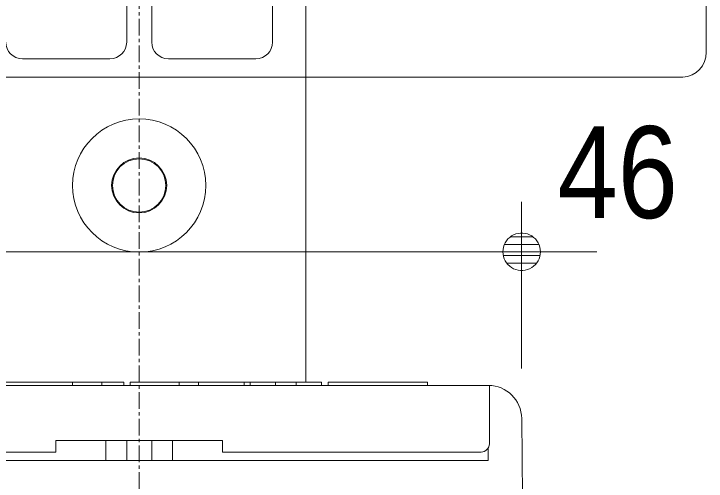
# Model space of a CAD drawing. Units: millimetres, scale not verified. Extents: x -4547 to 4547, y -2284 to 2284.
# Drawn here: x -2121.7 to -1914.1, y 1284.3 to 1424.5 of the extents above; entities that cross this region are included whole.
import ezdxf
from ezdxf.enums import TextEntityAlignment as Align

# ---------------------------------------------------------------- set-up
doc = ezdxf.new("R2010")
doc.units = ezdxf.units.MM
doc.header["$LTSCALE"] = 20
doc.linetypes.add('CHAIN1', pattern=[8, 5, -1, 1, -1])
for name, color, linetype, lineweight in [('0-0_3一般', 7, 'Continuous', 9), ('0-1_2寸法-2', 7, 'Continuous', 9), ('0-2_0', 7, 'Continuous', 9)]:
    doc.layers.add(name, color=color, linetype=linetype, lineweight=lineweight)
doc.styles.add('ＭＳ Ｐゴシック', font='')
doc.styles.get('ＭＳ Ｐゴシック').set_extended_font_data('MS PGothic')

# ---------------------------------------------------------------- blocks, each defined once
blk = doc.blocks.new('グループ-77')
at = {"layer": '0-0_3一般'}
for p, q in [((-13869.5, 31160.1), (-13869.5, 26280)), ((-14944.5, 28320), (-14944.5, 29560)), ((-14794.5, 28320), (-14794.5, 29560)), ((-14069.5, 28320), (-14069.5, 29560)), ((-15569.5, 28220), (-15044.5, 28220)), ((-14694.5, 28220), (-14169.5, 28220)), ((-15743.5, 26280), (-15501.3, 26280)), ((-15501.3, 26280), (-15446, 26280)), ((-15446, 26280), (-15268.7, 26280)), ((-15268.7, 26280), (-15093.1, 26280)), ((-15268.7, 26280), (-15268.7, 26260)), ((-15093.1, 26280), (-15093.1, 26260)), ((-14924.2, 26280), (-14924.2, 26260)), ((-14924.2, 26280), (-14629.3, 26280)), ((-14629.3, 26280), (-14629.3, 26260)), ((-14629.3, 26280), (-14513.1, 26280)), ((-14513.1, 26280), (-14513.1, 26260)), ((-14513.1, 26280), (-14388.5, 26280)), ((-14388.5, 26280), (-14239.2, 26280)), ((-14239.2, 26280), (-14239.2, 26260)), ((-14239.2, 26280), (-14204.6, 26280)), ((-14204.6, 26280), (-14204.6, 26260)), ((-14052.4, 26280), (-13955.5, 26280)), ((-13955.5, 26280), (-13927.9, 26280)), ((-13927.9, 26280), (-13927.9, 26260)), ((-13735.6, 26280), (-13735.6, 26260)), ((-13735.6, 26280), (-13611.1, 26280)), ((-13611.1, 26280), (-13140.6, 26280)), ((-13140.6, 26280), (-13140.6, 26260)), ((-12575.6, 26061.7), (-12569.5, 25410)), ((-15069.5, 25930), (-15069.5, 25810)), ((-14944.5, 25810), (-14944.5, 25930)), ((-14794.5, 25930), (-14794.5, 25810)), ((-14669.5, 25810), (-14669.5, 25930)), ((-12777.4, 25883.1), (-12777.4, 25810)), ((-12777.4, 25810), (-16961.7, 25810))]:
    blk.add_line(p, q, dxfattribs=at)
at = {"layer": '0-0_3一般', "linetype": 'CHAIN1'}
blk.add_line((-14869.5, 25160), (-14869.5, 30560), dxfattribs=at)
at = {"layer": '0-0_3一般'}
for points in [[(-16969.5, 26260), (-12769.5, 26260), (-12769.5, 25910)], [(-15093.1, 26280), (-14961.7, 26280), (-14961.7, 26260)], [(-14204.6, 26280), (-14052.4, 26280), (-14052.4, 26260)], [(-13927.9, 26280), (-13775.6, 26280), (-13775.6, 26260)], [(-15369.5, 25930), (-15369.5, 25860), (-16919.5, 25860)], [(-12819.5, 25860), (-14369.5, 25860), (-14369.5, 25930), (-15369.5, 25930)]]:
    blk.add_lwpolyline(points, dxfattribs=at)
for radius in [400, 165, 160]:
    blk.add_circle((-14869.5, 27460), radius, dxfattribs=at)
for centre, radius, start, end in [((-15569.5, 28320), 100, 180, 270), ((-15044.5, 28320), 100, 270, 0), ((-14694.5, 28320), 100, 180, 270), ((-14169.5, 28320), 100, 270, 0), ((-12775.6, 26060), 200, 0.5, 90), ((-12819.5, 25910), 50, 270, 0)]:
    blk.add_arc(centre, radius, start, end, dxfattribs=at)
blk = doc.blocks.new('グループ-87')
at = {"layer": '0-0_3一般'}
for p, q in [((-11469.5, 32610), (-11469.5, 28310)), ((-11469.5, 28310), (-11469.5, 28260)), ((-11659.5, 28110), (-23879.5, 28110)), ((-11609.5, 28110), (-11659.5, 28110))]:
    blk.add_line(p, q, dxfattribs=at)
blk.add_arc((-11614.5, 28255), 145.1, 271.9749, 1.9749, dxfattribs=at)
blk = doc.blocks.new('グループ-99')
at = {"layer": '0-0_3一般'}
for name in ['グループ-87', 'グループ-77']:
    blk.add_blockref(name, (0, 0), dxfattribs=at)
blk = doc.blocks.new('グループ-108')
at = {"layer": '0-0_3一般'}
blk.add_blockref('グループ-99', (0, 0), dxfattribs=at)
blk = doc.blocks.new('_Dot')
at = {"layer": '0-2_0'}
for p, q in [((7.99, 6), (-7.99, 6)), ((-10, 0), (-20, 0)), ((9.78, 2), (-9.78, 2)), ((9.16, -3.98), (-9.16, -3.98)), ((6, -7.98), (-6, -7.98))]:
    blk.add_line(p, q, dxfattribs=at)
for points in [[(10, 0), (9.92, 1.25), (9.69, 2.49), (9.3, 3.68), (8.76, 4.82), (8.09, 5.88), (7.29, 6.85), (6.37, 7.71), (5.36, 8.44), (4.26, 9.05), (3.09, 9.51), (1.87, 9.82), (0.63, 9.98), (-0.63, 9.98), (-1.87, 9.82), (-3.09, 9.51), (-4.26, 9.05), (-5.36, 8.44), (-6.37, 7.71), (-7.29, 6.85), (-8.09, 5.88), (-8.76, 4.82), (-9.3, 3.68), (-9.69, 2.49), (-9.92, 1.25), (-10, 0), (0, 0)], [(-10, 0), (-9.92, -1.25), (-9.69, -2.49), (-9.3, -3.68), (-8.76, -4.82), (-8.09, -5.88), (-7.29, -6.85), (-6.37, -7.71), (-5.36, -8.44), (-4.26, -9.05), (-3.09, -9.51), (-1.87, -9.82), (-0.63, -9.98), (0.63, -9.98), (1.87, -9.82), (3.09, -9.51), (4.26, -9.05), (5.36, -8.44), (6.37, -7.71), (7.29, -6.85), (8.09, -5.88), (8.76, -4.82), (9.3, -3.68), (9.69, -2.49), (9.92, -1.25), (10, 0), (0, 0)]]:
    blk.add_lwpolyline(points, close=True, dxfattribs=at)

msp = doc.modelspace()

# ---------------------------------------------------------------- linework, layer by layer
at = {"layer": '0-1_2寸法-2'}
for p, q in [((-1969.41, 1318.09), (-1969.41, 1368.09)), ((-2198.79, 1353.09), (-1969.41, 1353.09)), ((-1958.15, 1353.09), (-1946.9, 1353.09))]:
    msp.add_line(p, q, dxfattribs=at)

# ---------------------------------------------------------------- block references
at = {"layer": '0-0_3一般', "xscale": 0.05, "yscale": 0.05}
msp.add_blockref('グループ-108', (-1340.62, 0), dxfattribs=at)
at = {"layer": '0-1_2寸法-2', "xscale": 0.5627563, "yscale": 0.5627563, "rotation": 180}
msp.add_blockref('_Dot', (-1969.41, 1353.09), dxfattribs=at)

# ---------------------------------------------------------------- texts
at = {"layer": '0-1_2寸法-2', "style": 'ＭＳ Ｐゴシック', "width": 0.9}
msp.add_text('46', height=27.57, dxfattribs=at).set_placement((-1958.66, 1354.95), align=Align.BOTTOM_LEFT)

doc.saveas('drawing.dxf')
